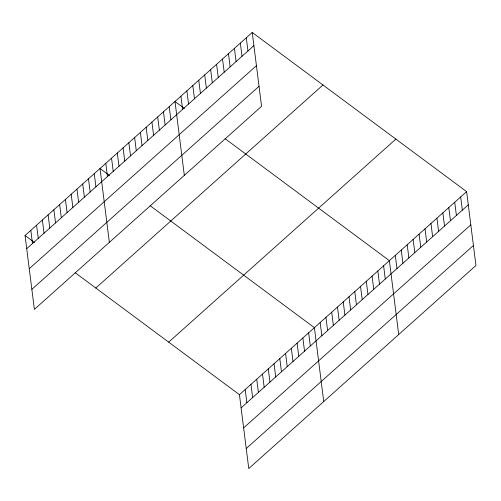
<?xml version="1.0" encoding="UTF-8"?>
<svg xmlns="http://www.w3.org/2000/svg" width="501" height="501" viewBox="0 0 501 501"><rect width="100%" height="100%" fill="white"/><g stroke="black" fill="none" stroke-linecap="round" stroke-linejoin="round"><path stroke-width="0.75" d="M252.235 32.452L261.566 106.325L34.381 309.368L25.05 235.495L252.235 32.452L466.619 191.632L475.95 265.505L248.765 468.548L239.434 394.675L75.163 272.701M26.716 248.69L253.901 45.641M29.246 268.711L256.431 65.669M31.851 289.346L259.036 86.297M95.797 288.025L322.982 84.982M168.687 342.145L395.871 139.103M239.434 394.675L466.619 191.632M241.1 407.87L468.285 204.828M243.63 427.898L470.815 224.849M246.235 448.527L473.42 245.484M184.424 108.492L174.993 101.484L184.324 175.356M225.106 138.696L389.377 260.664L398.708 334.543M109.456 175.494L100.018 168.493L109.356 242.365M150.131 205.698L314.403 327.673L323.734 401.545M25.05 235.495L34.481 242.497M460.676 196.943L462.342 210.138M454.733 202.254L456.398 215.449M448.79 207.564L450.462 220.759M442.853 212.875L444.519 226.07M436.91 218.185L438.575 231.381M430.966 223.496L432.632 236.691M425.023 228.807L426.689 241.996M419.087 234.117L420.752 247.306M413.143 239.428L414.809 252.617M407.2 244.732L408.866 257.927M401.257 250.043L402.923 263.238M395.314 255.353L396.986 268.549M383.609 265.818L385.275 279.013M377.842 270.972L379.507 284.167M372.074 276.126L373.74 289.321M366.306 281.286L367.972 294.475M360.538 286.44L362.204 299.629M354.771 291.595L356.436 304.783M349.003 296.749L350.675 309.944M343.241 301.903L344.907 315.098M337.474 307.057L339.139 320.252M331.706 312.211L333.372 325.406M325.938 317.365L327.604 330.56M320.17 322.519L321.836 335.714M308.635 332.827L310.301 346.022M302.867 337.981L304.539 351.176M297.106 343.135L298.771 356.33M291.338 348.289L293.004 361.484M246.292 37.763L247.957 50.952M285.57 353.443L287.236 366.638M240.348 43.067L242.021 56.262M279.802 358.597L281.468 371.792M234.412 48.378L236.077 61.573M274.034 363.751L275.7 376.946M228.469 53.688L230.134 66.883M268.267 368.905L269.933 382.1M262.499 374.059L264.165 387.254M222.525 58.999L224.191 72.194M256.731 379.213L258.403 392.408M216.582 64.31L218.254 77.505M250.963 384.367L252.636 397.562M210.645 69.62L212.311 82.815M245.202 389.521L246.868 402.716M204.702 74.931L206.368 88.126M198.759 80.241L200.425 93.436M192.816 85.552L194.482 98.747M186.873 90.863L188.545 104.058M180.936 96.173L182.602 109.368M169.225 106.638L170.891 119.833M163.458 111.792L165.123 124.987M157.69 116.946L159.356 130.141M151.922 122.1L153.594 135.295M146.154 127.254L147.826 140.449M140.393 132.408L142.059 145.603M134.625 137.562L136.291 150.757M128.857 142.716L130.523 155.911M123.089 147.87L124.755 161.065M117.322 153.024L118.987 166.219M111.554 158.184L113.22 171.373M105.786 163.339L107.452 176.527M94.257 173.647L95.923 186.842M88.489 178.801L90.155 191.996M82.721 183.955L84.387 197.15M76.954 189.109L78.619 202.304M71.186 194.263L72.852 207.458M65.418 199.417L67.084 212.612M59.65 204.571L61.316 217.766M53.883 209.725L55.555 222.92M48.121 214.879L49.787 228.074M42.353 220.033L44.019 233.228M36.586 225.187L38.251 238.382M30.818 230.341L32.484 243.536"/></g></svg>
